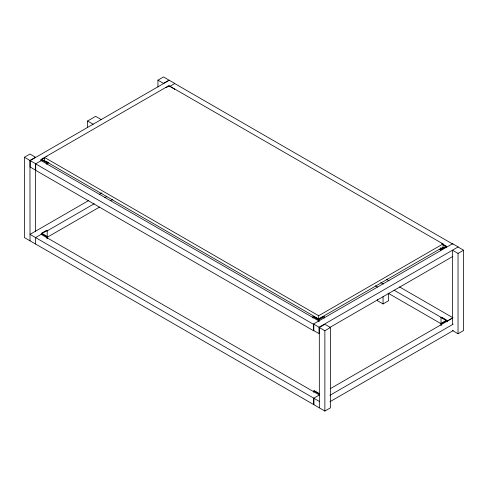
<?xml version="1.0" encoding="UTF-8"?>
<svg xmlns="http://www.w3.org/2000/svg" width="488" height="488" viewBox="0 0 488 488"><rect width="100%" height="100%" fill="white"/><g stroke="black" fill="none" stroke-linecap="round" stroke-linejoin="round"><path stroke-width="0.73" d="M24.4 157.264L29.963 154.049L35.526 157.264L29.963 160.473L24.4 157.264L24.4 237.577L324.868 411.048L330.431 407.834L330.431 327.521L324.868 324.313L319.305 327.521L319.347 407.852M157.941 80.166L163.504 76.951L169.068 80.166L163.504 83.375L157.941 80.166L157.941 86.986M87.572 127.594L87.572 121.006L95.642 116.345L101.205 119.56M30.152 160.583L35.715 163.797L35.715 170.221L30.152 167.006L30.152 160.583L169.257 80.27L174.82 83.485L169.543 86.528M40.998 160.949L40.998 159.484L168.866 85.638L443.043 243.933L443.043 247.141L318.682 318.939L44.506 160.65L44.506 157.435L318.682 315.73L443.043 243.933M165.993 87.73L169.08 85.949L174.71 89.2L174.295 89.438M44.469 157.959L41.895 159.448L47.043 162.419L46.561 162.699L40.998 159.484M35.606 163.858L313.815 324.483L313.815 330.907L35.606 170.288L35.606 163.858L41.651 160.369M46.921 163.748L48.898 162.608M88.694 200.501L30.018 234.38L313.815 398.208L313.815 404.631M99.241 194.413L101.876 192.888M47.214 230.489L42.066 233.459L47.214 236.43L46.732 236.71L41.169 233.496L46.799 230.244L47.214 230.489L47.214 238.62M41.517 234.167L35.581 237.589L35.581 244.018M46.787 231.123L94.257 203.716M104.804 197.628L106.781 196.481M46.787 237.546L99.528 207.095M110.739 200.623L112.716 199.482M312.985 318.048L312.985 316.584L313.4 316.346L318.548 319.317L323.69 316.346L324.178 316.627L324.178 318.085M312.985 316.584L318.609 319.835L324.178 316.627M446.666 247.812L446.666 246.355L441.036 249.606L440.615 249.362L445.764 246.391L442.549 244.531M313.503 324.014L452.608 243.707L458.177 246.916L319.073 327.228L313.503 324.014L313.503 330.443L319.073 333.652L319.073 327.228M329.62 327.564L452.901 256.389M452.474 324.459L452.474 250.21L458.037 253.424L463.6 250.21L463.6 330.522L458.037 333.737L452.474 330.522M319.305 327.521L324.868 330.736L330.431 327.521M377.492 299.278L377.492 300.724L383.056 303.939L388.625 300.724L388.625 293.501M313.815 392.315L313.815 390.858L314.235 390.613L319.384 393.59M441.018 325.587L441.018 317.456L441.5 317.176L447.069 320.39L447.069 321.848M441.018 317.456L446.166 320.427L441.018 323.398L441.439 323.642L447.069 320.39M447.356 320.951L452.919 317.737L399.519 286.907M313.784 404.644L313.784 398.22L319.719 394.792M330.266 388.704L452.888 317.908M329.894 395.341L453.181 324.166M329.894 401.764L453.181 330.59M458.037 247.001L463.6 250.21M174.71 83.546L452.919 244.171M441.719 243.5L446.666 246.355M439.444 249.24L440.762 250.002M386.331 279.295L388.966 280.82M380.768 282.509L383.403 284.028M393.95 290.122L444.714 319.426M375.492 285.889L377.474 287.029M388.021 293.117L441.42 323.947M87.572 121.006L93.141 124.22M46.628 156.233L47.043 156.477M46.628 163.541L47.043 163.779M41.169 160.65L319.378 321.269M313.815 390.858L319.445 394.109M41.169 234.374L319.378 394.999M313.784 398.22L319.347 401.429M458.037 253.424L458.037 333.737M441.439 323.642L441.439 325.1M440.615 247.8L440.615 250.82M383.056 296.71L383.056 303.939M324.868 330.736L324.868 411.048M318.682 315.73L318.682 318.939M318.609 319.835L318.609 321.299M47.043 161.589L47.043 163.883M46.732 236.71L46.732 238.168M46.561 162.699L46.561 164.157M35.526 169.385L35.526 231.513M29.963 160.473L30.018 240.804"/></g></svg>
